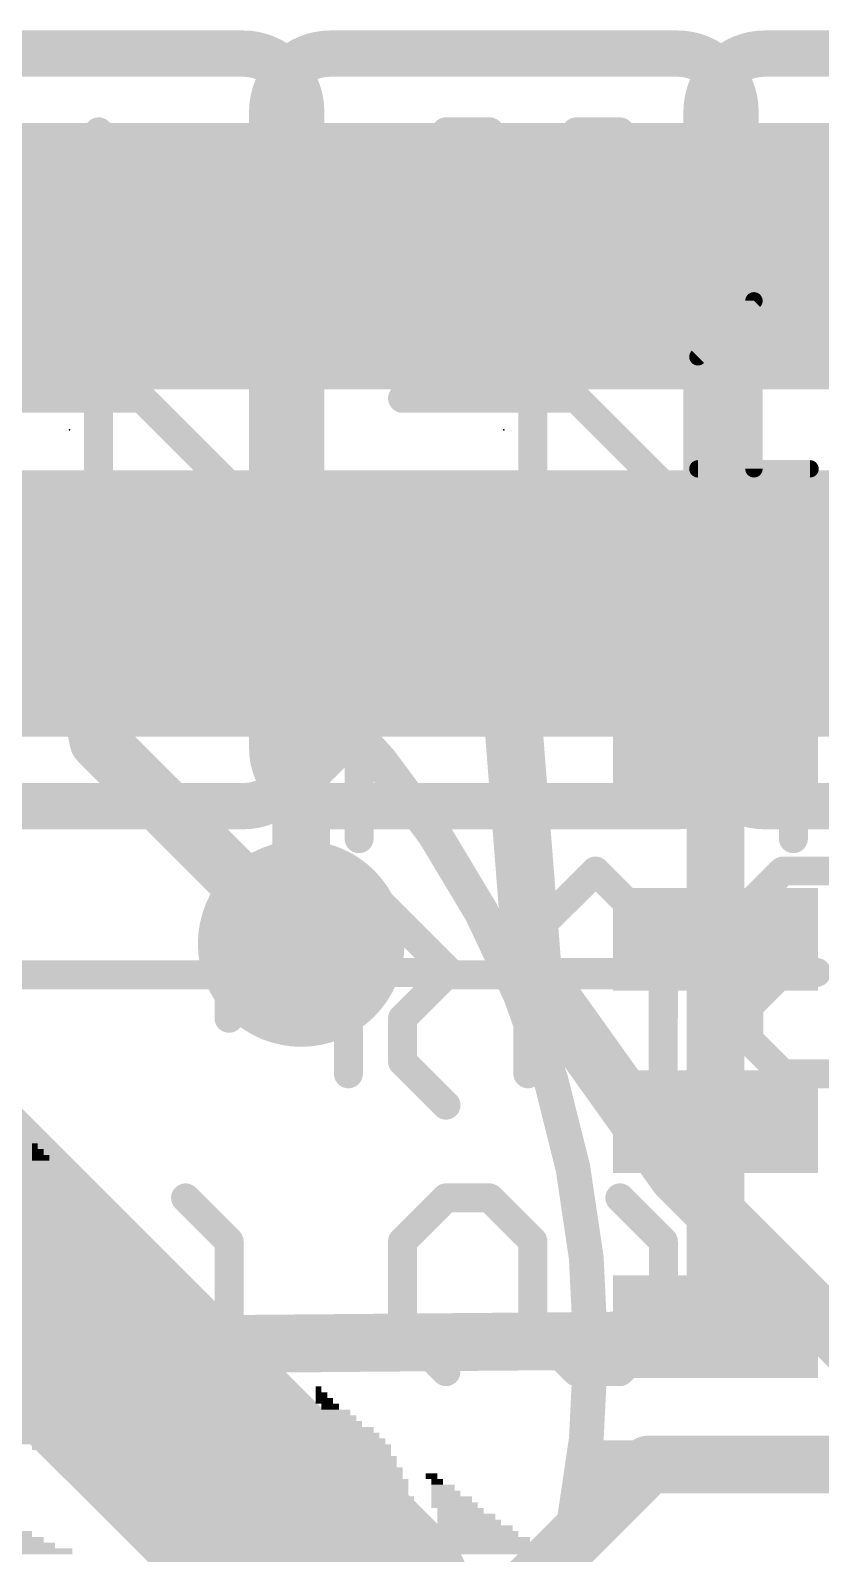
# Model space of a CAD drawing. Extents: x -1.3 to 52.1, y -0.1 to 23.3.
# Drawn here: x 24.09 to 27.55, y 11.42 to 18.1 of the extents above; entities that cross this region are included whole.
import ezdxf

# ---------------------------------------------------------------- set-up
doc = ezdxf.new("R2010")
doc.units = 0
for name, color, linetype in [('1', 12, 'CONTINUOUS'), ('16', 132, 'CONTINUOUS'), ('18', 110, 'CONTINUOUS'), ('21', 40, 'CONTINUOUS'), ('22', 40, 'CONTINUOUS'), ('24', 53, 'CONTINUOUS'), ('26', 253, 'CONTINUOUS'), ('27', 5, 'CONTINUOUS')]:
    doc.layers.add(name, color=color, linetype=linetype)

# ---------------------------------------------------------------- blocks, each defined once
blk = doc.blocks.new('RECT')
blk.add_solid([(-0.5, -0.5), (0.5, -0.5), (-0.5, 0.5), (0.5, 0.5)])
blk = doc.blocks.new('ROUNDV')
at = {"const_width": 0.5}
blk.add_lwpolyline([(0, -0.25, 1), (0, 0.25, 1), (0, -0.25)], format="xyb", dxfattribs=at)

msp = doc.modelspace()

# ---------------------------------------------------------------- linework, layer by layer
at = {"layer": '1', "const_width": 0.254}
for points in [[(26.162, 15.748), (25.273, 14.859)], [(28.058, 15.748), (26.162, 15.748)], [(27.09, 15.016), (27.09, 14.116)], [(27.09, 15.016), (27.09, 13.316)], [(25.273, 14.859), (25.273, 14.097)], [(27.09, 14.116), (27.09, 13.316)], [(27.09, 13.316), (27.09, 12.416)], [(27.09, 12.358), (27.09, 12.416)], [(27.09, 12.358), (22.479, 12.319)], [(26.797, 11.811), (24.13, 9.144)], [(29.972, 11.811), (26.797, 11.811)]]:
    msp.add_lwpolyline(points, dxfattribs=at)
at = {"layer": '1', "const_width": 0.127}
for points in [[(26.162, 15.8115, 1), (26.162, 15.6845)], [(26.2069, 15.7031, 1), (26.1171, 15.7929)], [(27.1535, 15.016, 1), (27.0265, 15.016)], [(27.1535, 15.016, 1), (27.0265, 15.016)], [(25.3365, 14.859, 1), (25.2095, 14.859)], [(25.2281, 14.9039, 1), (25.3179, 14.8141)], [(27.1535, 14.116, 1), (27.0265, 14.116)], [(27.0265, 14.116, 1), (27.1535, 14.116)], [(25.2095, 14.097, 1), (25.3365, 14.097)], [(27.1535, 13.316, 1), (27.0265, 13.316)], [(27.0265, 13.316, 1), (27.1535, 13.316)], [(27.0265, 13.316, 1), (27.1535, 13.316)], [(27.1535, 12.416, 1), (27.0265, 12.416)], [(27.0265, 12.416, 1), (27.1535, 12.416)], [(27.0905, 12.2945, 1), (27.0895, 12.4215)], [(27.0265, 12.358, 1), (27.1535, 12.358)], [(26.797, 11.8745, 1), (26.797, 11.7475)], [(26.8419, 11.7661, 1), (26.7521, 11.8559)]]:
    msp.add_lwpolyline(points, format="xyb", dxfattribs=at)
at = {"layer": '16'}
for points, const_width in [([(23.114, 17.145), (24.257, 17.113)], 0.6096), ([(24.257, 17.113), (26.162, 17.113)], 0.6096), ([(26.162, 17.113), (28.067, 17.113)], 0.6096), ([(24.384, 14.986), (24.257, 15.589)], 0.254), ([(26.289, 13.97), (26.162, 15.589)], 0.254), ([(25.273, 14.097), (24.384, 14.986)], 0.254), ([(26.924, 13.081), (26.289, 13.97)], 0.254), ([(23.368, 13.335), (25.527, 11.176)], 1.016), ([(26.924, 13.081), (30.988, 9.017)], 0.254), ([(25.527, 11.176), (25.527, 10.16)], 1.016)]:
    msp.add_lwpolyline(points, dxfattribs=dict(at, const_width=const_width))
for points, const_width in [([(24.257, 17.2654, 1), (24.257, 16.9606)], 0.3048), ([(24.2527, 16.9607, 1), (24.2613, 17.2653)], 0.3048), ([(26.162, 17.2654, 1), (26.162, 16.9606)], 0.3048), ([(26.162, 16.9606, 1), (26.162, 17.2654)], 0.3048), ([(24.3191, 15.6021, 1), (24.1949, 15.5759)], 0.127), ([(26.2253, 15.594, 1), (26.0987, 15.584)], 0.127), ([(24.4289, 15.0309, 1), (24.3391, 14.9411)], 0.127), ([(24.3219, 14.9729, 1), (24.4461, 14.9991)], 0.127), ([(25.2281, 14.0521, 1), (25.3179, 14.1419)], 0.127), ([(26.3407, 14.0069, 1), (26.2373, 13.9331)], 0.127), ([(26.2257, 13.965, 1), (26.3523, 13.975)], 0.127), ([(26.9689, 13.1259, 1), (26.8791, 13.0361)], 0.127), ([(26.8723, 13.0441, 1), (26.9757, 13.1179)], 0.127), ([(25.781, 11.176, 1), (25.273, 11.176)], 0.508), ([(25.3474, 10.9964, 1), (25.7066, 11.3556)], 0.508)]:
    msp.add_lwpolyline(points, format="xyb", dxfattribs=dict(at, const_width=const_width))
at = {"layer": '21'}
for points, const_width in [([(22.479, 8.255, 1), (22.479, 16.383, 1), (22.479, 8.255)], 0.1524), ([(26.54, 15.6668, 1), (26.54, 15.5652)], 0.1016), ([(26.54, 11.8668, 1), (26.54, 11.7652)], 0.1016)]:
    msp.add_lwpolyline(points, format="xyb", dxfattribs=dict(at, const_width=const_width))
at = {"layer": '21', "const_width": 0.2032}
for points in [[(26.54, 15.616), (29.34, 15.616)], [(29.34, 11.816), (26.54, 11.816)]]:
    msp.add_lwpolyline(points, dxfattribs=at)
at = {"layer": '22'}
for points, const_width in [([(25.019, 18.002), (23.495, 18.002)], 0.2032), ([(26.924, 18.002), (25.4, 18.002)], 0.2032), ([(28.829, 18.002), (27.305, 18.002)], 0.2032), ([(25.146, 17.748), (25.146, 14.954)], 0.2032), ([(25.273, 14.954), (25.273, 17.748)], 0.2032), ([(27.051, 17.748), (27.051, 14.954)], 0.2032), ([(27.178, 14.954), (27.178, 17.748)], 0.2032), ([(25.019, 14.7), (23.495, 14.7)], 0.2032), ([(26.924, 14.7), (25.4, 14.7)], 0.2032), ([(28.829, 14.7), (27.305, 14.7)], 0.2032), ([(25.4801, 13.5255), (25.4801, 14.4153)], 0.127), ([(25.4801, 14.4153), (25.925, 13.9704)], 0.127), ([(26.5639, 14.4153), (26.2673, 14.1187)], 0.127), ([(26.8605, 14.1187), (26.5639, 14.4153)], 0.127), ([(27.3851, 14.4153), (27.2368, 14.267)], 0.127), ([(27.6817, 14.4153), (27.3851, 14.4153)], 0.127), ([(27.2368, 14.267), (27.2368, 14.1187)], 0.127), ([(26.2673, 14.1187), (26.2673, 13.5255)], 0.127), ([(26.8605, 13.5255), (26.8605, 14.1187)], 0.127), ([(27.2368, 14.1187), (27.3851, 13.9704)], 0.127), ([(25.925, 13.9704), (25.3318, 13.9704)], 0.127), ([(26.8605, 13.9704), (26.2673, 13.9704)], 0.127), ([(27.3851, 13.9704), (27.2368, 13.8221)], 0.127), ([(27.3851, 13.9704), (27.5334, 13.9704)], 0.127), ([(27.2368, 13.8221), (27.2368, 13.6738)], 0.127), ([(27.2368, 13.6738), (27.3851, 13.5255)], 0.127), ([(27.3851, 13.5255), (27.6817, 13.5255)], 0.127)]:
    msp.add_lwpolyline(points, dxfattribs=dict(at, const_width=const_width))
for points, const_width in [([(25.273, 17.748, 0.4142), (25.019, 18.002)], 0.2032), ([(25.019, 18.0528, 1), (25.019, 17.9512)], 0.1016), ([(25.019, 17.9512, 1), (25.019, 18.0528)], 0.1016), ([(25.4, 18.002, 0.4142), (25.146, 17.748)], 0.2032), ([(25.4, 18.0528, 1), (25.4, 17.9512)], 0.1016), ([(25.4, 17.9512, 1), (25.4, 18.0528)], 0.1016), ([(27.178, 17.748, 0.4142), (26.924, 18.002)], 0.2032), ([(26.924, 18.0528, 1), (26.924, 17.9512)], 0.1016), ([(26.924, 17.9512, 1), (26.924, 18.0528)], 0.1016), ([(27.305, 18.002, 0.4142), (27.051, 17.748)], 0.2032), ([(27.305, 18.0528, 1), (27.305, 17.9512)], 0.1016), ([(27.305, 17.9512, 1), (27.305, 18.0528)], 0.1016), ([(25.1968, 17.748, 1), (25.0952, 17.748)], 0.1016), ([(25.3238, 17.748, 1), (25.2222, 17.748)], 0.1016), ([(27.1018, 17.748, 1), (27.0002, 17.748)], 0.1016), ([(27.2288, 17.748, 1), (27.1272, 17.748)], 0.1016), ([(25.0952, 17.748, 1), (25.1968, 17.748)], 0.1016), ([(25.2222, 17.748, 1), (25.3238, 17.748)], 0.1016), ([(27.0002, 17.748, 1), (27.1018, 17.748)], 0.1016), ([(27.1272, 17.748, 1), (27.2288, 17.748)], 0.1016), ([(25.019, 14.7, 0.4142), (25.273, 14.954)], 0.2032), ([(25.146, 14.954, 0.4142), (25.4, 14.7)], 0.2032), ([(25.1968, 14.954, 1), (25.0952, 14.954)], 0.1016), ([(25.3238, 14.954, 1), (25.2222, 14.954)], 0.1016), ([(26.924, 14.7, 0.4142), (27.178, 14.954)], 0.2032), ([(27.051, 14.954, 0.4142), (27.305, 14.7)], 0.2032), ([(27.1018, 14.954, 1), (27.0002, 14.954)], 0.1016), ([(27.2288, 14.954, 1), (27.1272, 14.954)], 0.1016), ([(25.0952, 14.954, 1), (25.1968, 14.954)], 0.1016), ([(25.2222, 14.954, 1), (25.3238, 14.954)], 0.1016), ([(27.0002, 14.954, 1), (27.1018, 14.954)], 0.1016), ([(27.1272, 14.954, 1), (27.2288, 14.954)], 0.1016), ([(25.019, 14.7508, 1), (25.019, 14.6492)], 0.1016), ([(25.019, 14.6492, 1), (25.019, 14.7508)], 0.1016), ([(25.4, 14.7508, 1), (25.4, 14.6492)], 0.1016), ([(25.4, 14.6492, 1), (25.4, 14.7508)], 0.1016), ([(26.924, 14.7508, 1), (26.924, 14.6492)], 0.1016), ([(26.924, 14.6492, 1), (26.924, 14.7508)], 0.1016), ([(27.305, 14.7508, 1), (27.305, 14.6492)], 0.1016), ([(27.305, 14.6492, 1), (27.305, 14.7508)], 0.1016), ([(25.5119, 14.4153, 1), (25.4484, 14.4153)], 0.0635), ([(25.5026, 14.4377, 1), (25.4577, 14.3928)], 0.0635), ([(26.5864, 14.4377, 1), (26.5415, 14.3928)], 0.0635), ([(26.5864, 14.3928, 1), (26.5415, 14.4377)], 0.0635), ([(27.3851, 14.447, 1), (27.3851, 14.3835)], 0.0635), ([(27.4076, 14.3928, 1), (27.3627, 14.4377)], 0.0635), ([(27.2686, 14.267, 1), (27.2051, 14.267)], 0.0635), ([(27.2144, 14.2894, 1), (27.2593, 14.2445)], 0.0635), ([(26.2991, 14.1187, 1), (26.2356, 14.1187)], 0.0635), ([(26.2449, 14.1411, 1), (26.2898, 14.0962)], 0.0635), ([(26.8923, 14.1187, 1), (26.8288, 14.1187)], 0.0635), ([(26.838, 14.0962, 1), (26.883, 14.1411)], 0.0635), ([(27.2593, 14.1411, 1), (27.2144, 14.0962)], 0.0635), ([(27.2051, 14.1187, 1), (27.2686, 14.1187)], 0.0635), ([(25.3318, 14.0021, 1), (25.3318, 13.9386)], 0.0635), ([(25.9025, 13.9479, 1), (25.9474, 13.9928)], 0.0635), ([(25.925, 13.9386, 1), (25.925, 14.0021)], 0.0635), ([(26.2673, 14.0021, 1), (26.2673, 13.9386)], 0.0635), ([(26.8605, 13.9386, 1), (26.8605, 14.0021)], 0.0635), ([(27.3851, 14.0021, 1), (27.3851, 13.9386)], 0.0635), ([(27.4076, 13.9479, 1), (27.3627, 13.9928)], 0.0635), ([(27.3627, 13.9479, 1), (27.4076, 13.9928)], 0.0635), ([(27.5334, 13.9386, 1), (27.5334, 14.0021)], 0.0635), ([(27.2686, 13.8221, 1), (27.2051, 13.8221)], 0.0635), ([(27.2144, 13.8445, 1), (27.2593, 13.7996)], 0.0635), ([(27.2593, 13.6962, 1), (27.2144, 13.6513)], 0.0635), ([(27.2051, 13.6738, 1), (27.2686, 13.6738)], 0.0635), ([(27.3851, 13.5573, 1), (27.3851, 13.4938)], 0.0635), ([(27.3627, 13.503, 1), (27.4076, 13.548)], 0.0635), ([(25.4484, 13.5255, 1), (25.5119, 13.5255)], 0.0635), ([(26.2356, 13.5255, 1), (26.2991, 13.5255)], 0.0635), ([(26.8288, 13.5255, 1), (26.8923, 13.5255)], 0.0635)]:
    msp.add_lwpolyline(points, format="xyb", dxfattribs=dict(at, const_width=const_width))
at = {"layer": '24'}
for p in [(24.257, 16.351), (26.162, 16.351)]:
    msp.add_point(p, dxfattribs=at)
at = {"layer": '26', "const_width": 0.0635}
for points in [[(24.4162, 17.6587, 1), (24.3527, 17.6587)], [(25.9082, 17.6905, 1), (25.9082, 17.627)], [(25.9306, 17.6363, 1), (25.8857, 17.6812)], [(26.1213, 17.6812, 1), (26.0764, 17.6363)], [(26.0988, 17.627, 1), (26.0988, 17.6905)], [(26.4802, 17.6905, 1), (26.4802, 17.627)], [(26.5026, 17.6363, 1), (26.4577, 17.6812)], [(26.6933, 17.6812, 1), (26.6484, 17.6363)], [(26.6708, 17.627, 1), (26.6708, 17.6905)], [(24.9789, 17.4456, 1), (24.934, 17.4905)], [(24.9565, 17.4363, 1), (24.9565, 17.4998)], [(25.695, 17.4905, 1), (25.74, 17.4456)], [(25.7492, 17.4681, 1), (25.6858, 17.4681)], [(26.3212, 17.4681, 1), (26.2577, 17.4681)], [(26.267, 17.4905, 1), (26.3119, 17.4456)], [(26.267, 17.4456, 1), (26.3119, 17.4905)], [(26.8932, 17.4681, 1), (26.8297, 17.4681)], [(26.839, 17.4456, 1), (26.8839, 17.4905)], [(26.2577, 17.2774, 1), (26.3212, 17.2774)], [(25.74, 17.1092, 1), (25.695, 17.0643)], [(25.6858, 17.0868, 1), (25.7492, 17.0868)], [(26.8297, 17.0868, 1), (26.8932, 17.0868)], [(26.8839, 17.0643, 1), (26.839, 17.1092)], [(24.3527, 16.8961, 1), (24.4162, 16.8961)], [(24.362, 16.9185, 1), (24.4069, 16.8736)], [(25.8857, 16.8736, 1), (25.9306, 16.9185)], [(26.6484, 16.9185, 1), (26.6933, 16.8736)], [(24.4162, 16.4893, 1), (24.3527, 16.4893)], [(24.5976, 16.5118, 1), (24.5527, 16.4669)], [(24.5752, 16.4576, 1), (24.5752, 16.5211)], [(25.7175, 16.5211, 1), (25.7175, 16.4576)], [(26.3212, 16.4893, 1), (26.2577, 16.4893)], [(26.5026, 16.5118, 1), (26.4577, 16.4669)], [(26.4802, 16.4576, 1), (26.4802, 16.5211)], [(24.9789, 16.0856, 1), (24.934, 16.1305)], [(24.934, 16.0856, 1), (24.9789, 16.1305)], [(26.8839, 16.0856, 1), (26.839, 16.1305)], [(26.839, 16.0856, 1), (26.8839, 16.1305)], [(24.5527, 15.7491, 1), (24.5976, 15.7042)], [(24.5752, 15.6949, 1), (24.5752, 15.7584)], [(25.7175, 15.7584, 1), (25.7175, 15.6949)], [(26.4577, 15.7491, 1), (26.5026, 15.7042)], [(26.4802, 15.6949, 1), (26.4802, 15.7584)], [(24.3527, 15.7267, 1), (24.4162, 15.7267)], [(26.2577, 15.7267, 1), (26.3212, 15.7267)], [(25.5586, 15.3199, 1), (25.4951, 15.3199)], [(27.4636, 15.3199, 1), (27.4001, 15.3199)], [(25.4951, 14.5573, 1), (25.5586, 14.5573)], [(27.4001, 14.5573, 1), (27.4636, 14.5573)], [(24.9882, 14.1506, 1), (24.9247, 14.1506)], [(26.8932, 14.1506, 1), (26.8297, 14.1506)], [(24.9565, 13.9281, 1), (24.9565, 13.9916)], [(25.9082, 13.9916, 1), (25.9082, 13.9281)], [(25.9306, 13.9374, 1), (25.8857, 13.9823)], [(26.8615, 13.9281, 1), (26.8615, 13.9916)], [(24.9247, 13.7692, 1), (24.9882, 13.7692)], [(25.695, 13.7917, 1), (25.74, 13.7468)], [(25.7492, 13.7692, 1), (25.6858, 13.7692)], [(26.8297, 13.7692, 1), (26.8932, 13.7692)], [(25.74, 13.601, 1), (25.695, 13.5561)], [(25.6858, 13.5786, 1), (25.7492, 13.5786)], [(25.8857, 13.3654, 1), (25.9306, 13.4104)], [(24.2163, 13.0036, 1), (24.1714, 12.9587)], [(24.1938, 12.9494, 1), (24.1938, 13.0129)], [(24.7883, 13.0036, 1), (24.7434, 12.9587)], [(25.9082, 13.0129, 1), (25.9082, 12.9494)], [(25.9306, 12.9587, 1), (25.8857, 13.0036)], [(26.1213, 13.0036, 1), (26.0764, 12.9587)], [(26.0988, 12.9494, 1), (26.0988, 13.0129)], [(26.6933, 13.0036, 1), (26.6484, 12.9587)], [(24.4162, 12.7905, 1), (24.3527, 12.7905)], [(24.362, 12.768, 1), (24.4069, 12.8129)], [(24.9882, 12.7905, 1), (24.9247, 12.7905)], [(24.934, 12.768, 1), (24.9789, 12.8129)], [(25.695, 12.8129, 1), (25.74, 12.768)], [(25.7492, 12.7905, 1), (25.6858, 12.7905)], [(26.3212, 12.7905, 1), (26.2577, 12.7905)], [(26.267, 12.768, 1), (26.3119, 12.8129)], [(26.8932, 12.7905, 1), (26.8297, 12.7905)], [(26.839, 12.768, 1), (26.8839, 12.8129)], [(24.3527, 12.4092, 1), (24.4162, 12.4092)], [(24.4069, 12.4316, 1), (24.362, 12.3867)], [(24.9247, 12.4092, 1), (24.9882, 12.4092)], [(24.9789, 12.3867, 1), (24.934, 12.4316)], [(25.74, 12.4316, 1), (25.695, 12.3867)], [(25.6858, 12.4092, 1), (25.7492, 12.4092)], [(26.3119, 12.4316, 1), (26.267, 12.3867)], [(26.2577, 12.4092, 1), (26.3212, 12.4092)], [(26.8297, 12.4092, 1), (26.8932, 12.4092)], [(26.8839, 12.3867, 1), (26.839, 12.4316)], [(24.5752, 12.2503, 1), (24.5752, 12.1868)], [(24.5527, 12.1961, 1), (24.5976, 12.241)], [(24.7434, 12.241, 1), (24.7883, 12.1961)], [(24.7658, 12.1868, 1), (24.7658, 12.2503)], [(25.8857, 12.1961, 1), (25.9306, 12.241)], [(26.4802, 12.2503, 1), (26.4802, 12.1868)], [(26.4577, 12.1961, 1), (26.5026, 12.241)], [(26.6484, 12.241, 1), (26.6933, 12.1961)], [(26.6708, 12.1868, 1), (26.6708, 12.2503)]]:
    msp.add_lwpolyline(points, format="xyb", dxfattribs=at)
at = {"layer": '26', "const_width": 0.127}
for points in [[(24.3845, 16.8961), (24.3845, 17.6587)], [(25.9082, 17.6587), (25.7175, 17.4681)], [(26.0988, 17.6587), (25.9082, 17.6587)], [(26.2895, 17.4681), (26.0988, 17.6587)], [(26.4802, 17.6587), (26.2895, 17.4681)], [(26.6708, 17.6587), (26.4802, 17.6587)], [(26.8615, 17.4681), (26.6708, 17.6587)], [(23.8125, 17.4681), (24.9565, 17.4681)], [(24.9565, 17.4681), (24.3845, 16.8961)], [(25.7175, 17.4681), (25.7175, 17.0868)], [(26.2895, 17.4681), (26.2895, 17.2774)], [(26.8615, 17.0868), (26.8615, 17.4681)], [(25.7175, 17.0868), (25.9082, 16.8961)], [(26.6708, 16.8961), (26.8615, 17.0868)], [(24.5752, 16.4893), (23.8125, 16.4893)], [(24.3845, 15.7267), (24.3845, 16.4893)], [(24.9565, 16.108), (24.5752, 16.4893)], [(26.4802, 16.4893), (25.7175, 16.4893)], [(26.2895, 15.7267), (26.2895, 16.4893)], [(26.8615, 16.108), (26.4802, 16.4893)], [(24.5752, 15.7267), (24.9565, 16.108)], [(26.4802, 15.7267), (26.8615, 16.108)], [(23.8125, 15.7267), (24.5752, 15.7267)], [(25.7175, 15.7267), (26.4802, 15.7267)], [(25.5268, 14.5573), (25.5268, 15.3199)], [(27.4318, 14.5573), (27.4318, 15.3199)], [(24.9565, 13.7692), (24.9565, 14.1506)], [(26.8615, 13.7692), (26.8615, 14.1506)], [(24.0032, 13.9599), (24.9565, 13.9599)], [(25.7175, 13.7692), (25.9082, 13.9599)], [(25.9082, 13.9599), (26.8615, 13.9599)], [(25.7175, 13.5786), (25.7175, 13.7692)], [(25.9082, 13.3879), (25.7175, 13.5786)], [(24.1938, 12.9812), (24.0032, 12.9812)], [(24.3845, 12.7905), (24.1938, 12.9812)], [(24.7658, 12.9812), (24.9565, 12.7905)], [(25.9082, 12.9812), (25.7175, 12.7905)], [(26.0988, 12.9812), (25.9082, 12.9812)], [(26.2895, 12.7905), (26.0988, 12.9812)], [(26.6708, 12.9812), (26.8615, 12.7905)], [(24.3845, 12.4092), (24.3845, 12.7905)], [(24.9565, 12.7905), (24.9565, 12.4092)], [(25.7175, 12.7905), (25.7175, 12.4092)], [(26.2895, 12.4092), (26.2895, 12.7905)], [(26.8615, 12.7905), (26.8615, 12.4092)], [(24.5752, 12.2185), (24.3845, 12.4092)], [(24.9565, 12.4092), (24.7658, 12.2185)], [(25.7175, 12.4092), (25.9082, 12.2185)], [(26.4802, 12.2185), (26.2895, 12.4092)], [(26.8615, 12.4092), (26.6708, 12.2185)], [(24.7658, 12.2185), (24.5752, 12.2185)], [(26.6708, 12.2185), (26.4802, 12.2185)]]:
    msp.add_lwpolyline(points, dxfattribs=at)
at = {"layer": '27', "const_width": 0.0762}
for points in [[(27.0131, 16.6716), (27.2588, 16.9173)], [(27.2588, 16.9173), (27.2588, 16.1801)], [(27.0131, 16.1801), (27.5046, 16.1801)]]:
    msp.add_lwpolyline(points, dxfattribs=at)
at = {"layer": '27', "const_width": 0.0381}
for points in [[(27.2779, 16.9173, 1), (27.2398, 16.9173)], [(27.2723, 16.9039, 1), (27.2454, 16.9308)], [(26.9996, 16.6851, 1), (27.0266, 16.6581)], [(27.0131, 16.1991, 1), (27.0131, 16.161)], [(27.2398, 16.1801, 1), (27.2779, 16.1801)], [(27.5046, 16.161, 1), (27.5046, 16.1991)]]:
    msp.add_lwpolyline(points, format="xyb", dxfattribs=at)

# ---------------------------------------------------------------- block references
at = {"layer": '1', "xscale": 0.45, "yscale": 0.9, "rotation": 270}
for p in [(27.09, 15.016), (27.09, 14.116), (27.09, 13.316), (27.09, 12.416)]:
    msp.add_blockref('RECT', p, dxfattribs=at)
at = {"layer": '16', "xscale": 1.1684, "yscale": 1.6002, "rotation": 270}
for p in [(24.257, 17.113), (26.162, 17.113), (28.067, 17.113), (24.257, 15.589), (26.162, 15.589), (28.067, 15.589)]:
    msp.add_blockref('RECT', p, dxfattribs=at)
at = {"layer": '18', "xscale": 0.9064, "yscale": 0.9064}
msp.add_blockref('ROUNDV', (25.273, 14.097), dxfattribs=at)
msp.add_blockref('ROUNDV', (25.273, 14.097), dxfattribs=at)
at = {"layer": '22', "yscale": 0.0254, "rotation": 180}
for p, xscale in [((24.1046, 13.208), 0.0254), ((24.1173, 13.1826), 0.0508), ((24.13, 13.1572), 0.0762), ((24.1427, 13.1318), 0.1016), ((24.1681, 13.1064), 0.1016), ((24.1808, 13.081), 0.127), ((24.1935, 13.0556), 0.1524), ((24.2189, 13.0302), 0.1524), ((24.2316, 13.0048), 0.1778), ((24.2443, 12.9794), 0.2032), ((24.257, 12.954), 0.2286), ((24.2824, 12.9286), 0.2286), ((24.3078, 12.9032), 0.2794), ((23.241, 12.8524), 1.7018), ((23.2664, 12.827), 1.651), ((24.3205, 12.8778), 0.3048), ((24.3332, 12.8524), 0.3302), ((24.3586, 12.827), 0.3302), ((23.2918, 12.8016), 1.651), ((23.3172, 12.7762), 1.6002), ((24.3713, 12.8016), 0.3556), ((24.384, 12.7762), 0.381), ((23.3426, 12.7508), 1.5494), ((23.368, 12.7254), 1.5494), ((23.3934, 12.7), 1.4986), ((24.3967, 12.7508), 0.4064), ((24.4221, 12.7254), 0.4064), ((24.4475, 12.7), 0.4572), ((23.4188, 12.6746), 1.4986), ((23.4442, 12.6492), 1.4478), ((23.4823, 12.6238), 1.4224), ((24.4602, 12.6746), 0.4826), ((24.4729, 12.6492), 0.508), ((24.4983, 12.6238), 0.508), ((23.495, 12.5984), 1.397), ((23.5204, 12.573), 1.3462), ((24.511, 12.5984), 0.5334), ((24.5237, 12.573), 0.5588), ((23.5585, 12.5476), 1.3208), ((23.5712, 12.5222), 1.2954), ((23.6093, 12.4968), 1.27), ((24.5491, 12.5476), 0.6096), ((24.5745, 12.5222), 0.6096), ((24.5872, 12.4968), 0.635), ((23.6347, 12.4714), 1.2192), ((23.6474, 12.446), 1.1938), ((24.0538, 12.4206), 1.905), ((24.5999, 12.4714), 0.6604), ((24.6126, 12.446), 0.6858), ((24.0919, 12.3952), 1.8796), ((24.13, 12.3698), 1.8542), ((24.1554, 12.3444), 1.8542), ((24.1935, 12.319), 1.8288), ((24.2316, 12.2936), 1.8034), ((24.257, 12.2682), 1.7526), ((24.2951, 12.2428), 1.7272), ((24.3205, 12.2174), 1.7272), ((24.3459, 12.192), 1.6764), ((24.384, 12.1666), 1.651), ((24.4221, 12.1412), 1.6256), ((24.4475, 12.1158), 1.5748), ((24.4856, 12.0904), 1.5494), ((25.3492, 12.1412), 0.0254), ((25.3619, 12.1158), 0.0508), ((25.3746, 12.0904), 0.0762), ((24.5237, 12.065), 1.524), ((24.5491, 12.0396), 1.4732), ((25.4, 12.065), 0.0762), ((25.4254, 12.0396), 0.127), ((24.5745, 12.0142), 1.4732), ((24.6126, 11.9888), 1.4478), ((24.638, 11.9634), 1.397), ((25.4508, 12.0142), 0.127), ((25.4635, 11.9888), 0.1524), ((25.4889, 11.9634), 0.2032), ((24.6761, 11.938), 1.3716), ((24.7142, 11.9126), 1.3462), ((24.7396, 11.8872), 1.2954), ((25.5143, 11.938), 0.2032), ((25.527, 11.9126), 0.2286), ((25.5397, 11.8872), 0.254), ((24.9047, 11.8618), 1.524), ((24.9428, 11.8364), 1.4986), ((24.9682, 11.811), 1.4478), ((25.019, 11.7856), 1.397), ((25.0444, 11.7602), 1.3462), ((25.8445, 11.7602), 0.0508), ((25.0825, 11.7348), 1.3208), ((25.1079, 11.7094), 1.27), ((25.1333, 11.684), 1.2192), ((25.8699, 11.7348), 0.0508), ((25.8953, 11.7094), 0.1016), ((25.908, 11.684), 0.127), ((25.1714, 11.6586), 1.1938), ((25.1968, 11.6332), 1.143), ((25.9334, 11.6586), 0.1778), ((25.9461, 11.6332), 0.2032), ((25.2476, 11.6078), 1.0922), ((25.273, 11.5824), 1.0414), ((25.3111, 11.557), 1.016), ((25.9715, 11.6078), 0.2032), ((25.9969, 11.5824), 0.254), ((26.0096, 11.557), 0.2794), ((22.6314, 11.5062), 2.921), ((25.3365, 11.5316), 0.9652), ((25.3746, 11.5062), 0.889), ((26.035, 11.5316), 0.3302), ((26.0477, 11.5062), 0.3556), ((22.5552, 11.4808), 3.175), ((22.5933, 11.4554), 3.2004), ((22.6568, 11.43), 3.2258), ((25.4127, 11.4808), 0.8636), ((25.4381, 11.4554), 0.8128), ((25.4889, 11.43), 0.762), ((26.0731, 11.4808), 0.4064), ((26.0985, 11.4554), 0.4064), ((26.1239, 11.43), 0.4572)]:
    msp.add_blockref('RECT', p, dxfattribs=dict(at, xscale=xscale))

doc.saveas('drawing.dxf')
